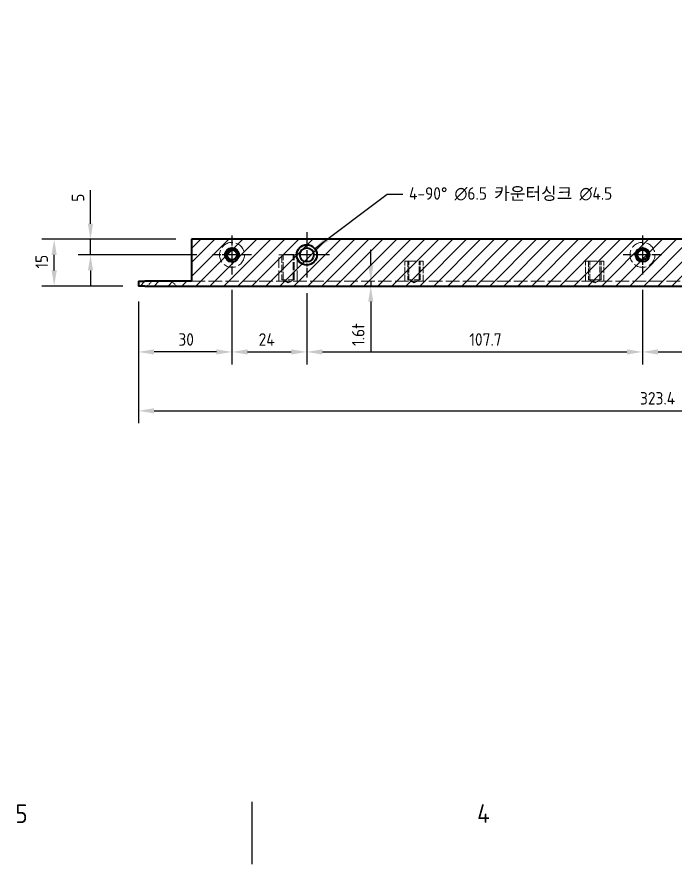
# Model space of a CAD drawing. Header units: millimetres. Extents: x 0 to 1188, y 0 to 840.
# Drawn here: x 518.5 to 729.7, y 0 to 271.6 of the extents above; entities that cross this region are included whole.
import ezdxf

# ---------------------------------------------------------------- set-up
doc = ezdxf.new("R2010")
doc.units = ezdxf.units.MM
doc.header["$LTSCALE"] = 2
doc.linetypes.add('CHAIN', pattern=[0.3543, 0.2362, -0.0295, 0.0591, -0.0295])
doc.linetypes.add('DASHED', pattern=[0.2067, 0.1654, -0.0413])
doc.layers.get('0').update_dxf_attribs({"color": 3, "lineweight": 25})
for name, color, linetype, lineweight in [('가려진 것(ISO)', 2, 'DASHED', 18), ('가시적인 것(ISO)', 3, 'Continuous', 40), ('가시적인 좁은 것(ISO)', 3, 'Continuous', 35), ('경계(ISO)', 7, 'Continuous', 25), ('기호(ISO)', 5, 'Continuous', 25), ('중심 표식(ISO)', 1, 'Continuous', 25), ('치수(ISO)', 2, 'Continuous', 25), ('해치(ISO)', 7, 'Continuous', 18)]:
    doc.layers.add(name, color=color, linetype=linetype, lineweight=lineweight)
doc.styles.add('문자 텍스트_PSTEK_POSCO', font='isocp.shx')
doc.styles.add('치수 텍스트_PSTEK_POSCO', font='isocp.shx')
doc.dimstyles.new('치수_PSTEK_POSCO', dxfattribs={"dimscale": 2, "dimtxt": 2, "dimasz": 2.5, "dimexe": 2, "dimexo": 2.5, "dimgap": 1, "dimtad": 1, "dimrnd": 1e-08, "dimdsep": 46, "dimtxsty": '치수 텍스트_PSTEK_POSCO', "dimcen": 0.09, "dimdle": 10, "dimclrd": 7, "dimclre": 7, "dimclrt": 2, "dimadec": 1, "dimazin": 2, "dimtfac": 1, "dimtmove": 0, "dimatfit": 3, "dimfxl": 0, "dimtolj": 1, "dimlwd": -1, "dimlwe": -1, "dimarcsym": 0})
doc.dimstyles.new('치수_PSTEK_POSCO$7', dxfattribs={"dimscale": 2, "dimtxt": 2, "dimasz": 2.5, "dimexe": 2, "dimexo": 2.5, "dimgap": 1, "dimtad": 1, "dimrnd": 1e-08, "dimdsep": 46, "dimtxsty": '치수 텍스트_PSTEK_POSCO', "dimcen": 0.09, "dimdle": 10, "dimclrd": 7, "dimclre": 7, "dimclrt": 2, "dimadec": 1, "dimazin": 2, "dimtfac": 1, "dimtmove": 0, "dimatfit": 3, "dimfxl": 0, "dimtolj": 1, "dimlwd": -1, "dimlwe": -1, "dimarcsym": 0})

# ---------------------------------------------------------------- blocks, each defined once
blk = doc.blocks.new('경계 Default Border')
at = {"layer": '경계(ISO)', "flags": 128}
blk.add_lwpolyline([(297, 0), (297, 10)], dxfattribs=at)
at = {"layer": '경계(ISO)', "color": 2, "char_height": 3, "attachment_point": 7, "style": '문자 텍스트_PSTEK_POSCO'}
for s, insert in [('5', (259.02, 6.57)), ('4', (333.1, 6.6))]:
    blk.add_mtext(s, dxfattribs=dict(at, insert=insert))
blk = doc.blocks.new('*D25')
at = {"layer": 'Defpoints', "color": 0}
for p in [(557.54, 185.35), (880.94, 185.35), (880.94, 145.35)]:
    blk.add_point(p, dxfattribs=at)
at = {"layer": '치수(ISO)', "color": 7}
for p, q in [((557.54, 180.35), (557.54, 141.35)), ((880.94, 180.35), (880.94, 141.35)), ((562.54, 145.35), (875.94, 145.35))]:
    blk.add_line(p, q, dxfattribs=at)
for points in [[(562.54, 146.18), (562.54, 144.51), (557.54, 145.35)], [(875.94, 146.18), (875.94, 144.51), (880.94, 145.35)]]:
    blk.add_solid(points, dxfattribs=at)
at = {"layer": '치수(ISO)', "color": 2, "insert": (718.44, 149.35), "char_height": 4, "attachment_point": 4, "style": '치수 텍스트_PSTEK_POSCO'}
blk.add_mtext('\\A1;323.4', dxfattribs=at)
blk = doc.blocks.new('*D26')
at = {"layer": 'Defpoints', "color": 0}
for p in [(587.54, 189.1), (557.54, 185.35), (557.54, 164.22)]:
    blk.add_point(p, dxfattribs=at)
at = {"layer": '치수(ISO)', "color": 7}
for p, q in [((587.54, 184.1), (587.54, 160.22)), ((557.54, 180.35), (557.54, 160.22)), ((582.54, 164.22), (562.54, 164.22))]:
    blk.add_line(p, q, dxfattribs=at)
for points in [[(562.54, 165.06), (562.54, 163.39), (557.54, 164.22)], [(582.54, 165.06), (582.54, 163.39), (587.54, 164.22)]]:
    blk.add_solid(points, dxfattribs=at)
at = {"layer": '치수(ISO)', "color": 2, "insert": (570.34, 168.22), "char_height": 4, "attachment_point": 4, "style": '치수 텍스트_PSTEK_POSCO'}
blk.add_mtext('\\A1;30', dxfattribs=at)
blk = doc.blocks.new('*D27')
at = {"layer": 'Defpoints', "color": 0}
for p in [(587.54, 189.1), (611.54, 188.1), (611.54, 164.22)]:
    blk.add_point(p, dxfattribs=at)
at = {"layer": '치수(ISO)', "color": 7}
for p, q in [((587.54, 184.1), (587.54, 160.22)), ((611.54, 183.1), (611.54, 160.22)), ((592.54, 164.22), (606.54, 164.22))]:
    blk.add_line(p, q, dxfattribs=at)
for points in [[(592.54, 165.06), (592.54, 163.39), (587.54, 164.22)], [(606.54, 165.06), (606.54, 163.39), (611.54, 164.22)]]:
    blk.add_solid(points, dxfattribs=at)
at = {"layer": '치수(ISO)', "color": 2, "insert": (596.09, 168.22), "char_height": 4, "attachment_point": 4, "style": '치수 텍스트_PSTEK_POSCO'}
blk.add_mtext('\\A1;24', dxfattribs=at)
blk = doc.blocks.new('*D28')
at = {"layer": 'Defpoints', "color": 0}
for p in [(611.54, 188.1), (719.24, 189.1), (719.24, 164.22)]:
    blk.add_point(p, dxfattribs=at)
at = {"layer": '치수(ISO)', "color": 7}
for p, q in [((611.54, 183.1), (611.54, 160.22)), ((719.24, 184.1), (719.24, 160.22)), ((616.54, 164.22), (714.24, 164.22))]:
    blk.add_line(p, q, dxfattribs=at)
for points in [[(616.54, 165.06), (616.54, 163.39), (611.54, 164.22)], [(714.24, 165.06), (714.24, 163.39), (719.24, 164.22)]]:
    blk.add_solid(points, dxfattribs=at)
at = {"layer": '치수(ISO)', "color": 2, "insert": (663.69, 168.22), "char_height": 4, "attachment_point": 4, "style": '치수 텍스트_PSTEK_POSCO'}
blk.add_mtext('\\A1;107.7', dxfattribs=at)
blk = doc.blocks.new('*D29')
at = {"layer": 'Defpoints', "color": 0}
for p in [(719.24, 189.1), (832.94, 188.1), (832.94, 164.22)]:
    blk.add_point(p, dxfattribs=at)
at = {"layer": '치수(ISO)', "color": 7}
for p, q in [((719.24, 184.1), (719.24, 160.22)), ((832.94, 183.1), (832.94, 160.22)), ((724.24, 164.22), (827.94, 164.22))]:
    blk.add_line(p, q, dxfattribs=at)
for points in [[(724.24, 165.06), (724.24, 163.39), (719.24, 164.22)], [(827.94, 165.06), (827.94, 163.39), (832.94, 164.22)]]:
    blk.add_solid(points, dxfattribs=at)
at = {"layer": '치수(ISO)', "color": 2, "insert": (772.79, 168.22), "char_height": 4, "attachment_point": 4, "style": '치수 텍스트_PSTEK_POSCO'}
blk.add_mtext('\\A1;113.7', dxfattribs=at)
blk = doc.blocks.new('*D35')
at = {"layer": 'Defpoints', "color": 0}
for p in [(530.49, 200.35), (574.54, 200.35), (557.54, 185.35)]:
    blk.add_point(p, dxfattribs=at)
at = {"layer": '치수(ISO)', "color": 7}
for p, q in [((569.54, 200.35), (526.49, 200.35)), ((530.49, 190.35), (530.49, 195.35)), ((552.54, 185.35), (526.49, 185.35))]:
    blk.add_line(p, q, dxfattribs=at)
for points in [[(529.65, 195.35), (531.32, 195.35), (530.49, 200.35)], [(529.65, 190.35), (531.32, 190.35), (530.49, 185.35)]]:
    blk.add_solid(points, dxfattribs=at)
at = {"layer": '치수(ISO)', "color": 2, "insert": (526.49, 190.96), "char_height": 4, "attachment_point": 4, "rotation": 90, "style": '치수 텍스트_PSTEK_POSCO'}
blk.add_mtext('\\A1;15', dxfattribs=at)
blk = doc.blocks.new('*D36')
at = {"layer": 'Defpoints', "color": 0}
for p in [(542.14, 200.35), (574.54, 200.35), (581.29, 195.35)]:
    blk.add_point(p, dxfattribs=at)
at = {"layer": '치수(ISO)', "color": 7}
for p, q in [((542.14, 205.35), (542.14, 216.11)), ((569.54, 200.35), (538.14, 200.35)), ((542.14, 195.35), (542.14, 200.35)), ((576.29, 195.35), (538.14, 195.35)), ((542.14, 190.35), (542.14, 185.35))]:
    blk.add_line(p, q, dxfattribs=at)
for points in [[(541.31, 205.35), (542.97, 205.35), (542.14, 200.35)], [(541.31, 190.35), (542.97, 190.35), (542.14, 195.35)]]:
    blk.add_solid(points, dxfattribs=at)
at = {"layer": '치수(ISO)', "color": 2, "insert": (538.14, 212.35), "char_height": 4, "attachment_point": 4, "rotation": 90, "style": '치수 텍스트_PSTEK_POSCO'}
blk.add_mtext('\\A1;5', dxfattribs=at)
blk = doc.blocks.new('*D37')
at = {"layer": 'Defpoints', "color": 0}
for p in [(632.06, 185.35), (636.77, 185.35), (637.12, 186.95)]:
    blk.add_point(p, dxfattribs=at)
at = {"layer": '치수(ISO)', "color": 7}
for p, q in [((632.06, 191.95), (632.06, 196.95)), ((632.06, 186.95), (632.06, 185.35)), ((632.06, 180.35), (632.06, 164.15))]:
    blk.add_line(p, q, dxfattribs=at)
for points in [[(631.23, 191.95), (632.89, 191.95), (632.06, 186.95)], [(631.23, 180.35), (632.89, 180.35), (632.06, 185.35)]]:
    blk.add_solid(points, dxfattribs=at)
at = {"layer": '치수(ISO)', "color": 2, "insert": (628.06, 166.15), "char_height": 4, "attachment_point": 4, "rotation": 90, "style": '치수 텍스트_PSTEK_POSCO'}
blk.add_mtext('\\A1;1.6t', dxfattribs=at)

msp = doc.modelspace()

# ---------------------------------------------------------------- hatches: boundary and pattern name
at = {"layer": '해치(ISO)'}
h = msp.add_hatch(dxfattribs=at)
h.set_pattern_fill('ANSI31', color=1, scale=25.4, style=0)
h.set_pattern_definition([(45, (0, 0), (-2.245064, 2.245064), [])])
h.paths.add_polyline_path([(880.939, 271.647), (865.939, 271.647), (865.939, 200.347), (574.539, 200.347), (574.539, 186.947), (557.539, 186.947), (557.539, 185.347), (880.939, 185.347)])

# ---------------------------------------------------------------- linework, layer by layer
at = {"layer": '가려진 것(ISO)', "ltscale": 11.209118}
for p, q in [((602.589, 195.347), (608.489, 195.347)), ((642.989, 193.347), (648.889, 193.347)), ((700.989, 193.347), (706.889, 193.347))]:
    msp.add_line(p, q, dxfattribs=at)
at = {"layer": '가려진 것(ISO)', "ltscale": 10.159652}
for p, q in [((602.589, 186.947), (602.589, 195.347)), ((608.489, 186.947), (608.489, 195.347))]:
    msp.add_line(p, q, dxfattribs=at)
at = {"layer": '가려진 것(ISO)', "ltscale": 7.618686}
for p, q in [((603.539, 195.347), (603.539, 187.347)), ((603.918, 187.347), (603.918, 195.347)), ((607.16, 187.347), (607.16, 195.347)), ((607.539, 187.347), (607.539, 195.347))]:
    msp.add_line(p, q, dxfattribs=at)
at = {"layer": '가려진 것(ISO)', "ltscale": 6.094929}
for p, q in [((642.989, 186.947), (642.989, 193.347)), ((648.889, 186.947), (648.889, 193.347)), ((700.989, 186.947), (700.989, 193.347)), ((706.889, 186.947), (706.889, 193.347))]:
    msp.add_line(p, q, dxfattribs=at)
at = {"layer": '가려진 것(ISO)', "ltscale": 5.71399}
for p, q in [((643.939, 193.347), (643.939, 187.347)), ((644.318, 187.347), (644.318, 193.347)), ((647.56, 187.347), (647.56, 193.347)), ((647.939, 187.347), (647.939, 193.347)), ((701.939, 193.347), (701.939, 187.347)), ((702.318, 187.347), (702.318, 193.347)), ((705.56, 187.347), (705.56, 193.347)), ((705.939, 187.347), (705.939, 193.347))]:
    msp.add_line(p, q, dxfattribs=at)
at = {"layer": '가려진 것(ISO)', "ltscale": 2.154818}
for p, q in [((561.939, 186.947), (560.339, 185.347)), ((568.139, 186.947), (569.739, 185.347))]:
    msp.add_line(p, q, dxfattribs=at)
at = {"layer": '가려진 것(ISO)', "ltscale": 13.16608}
msp.add_line((574.539, 186.947), (879.339, 186.947), dxfattribs=at)
at = {"layer": '가려진 것(ISO)', "ltscale": 5.983681}
for p, q in [((607.539, 187.347), (603.539, 187.347)), ((647.939, 187.347), (643.939, 187.347)), ((705.939, 187.347), (701.939, 187.347))]:
    msp.add_line(p, q, dxfattribs=at)
at = {"layer": '가려진 것(ISO)', "ltscale": 1.800898}
for p, q in [((605.539, 186.373), (603.918, 187.347)), ((605.539, 186.373), (607.16, 187.347)), ((645.939, 186.373), (644.318, 187.347)), ((645.939, 186.373), (647.56, 187.347)), ((703.939, 186.373), (702.318, 187.347)), ((703.939, 186.373), (705.56, 187.347))]:
    msp.add_line(p, q, dxfattribs=at)
at = {"layer": '가려진 것(ISO)', "ltscale": 12.159042}
for centre in [(587.539, 195.347), (719.239, 195.347)]:
    msp.add_circle(centre, 4, dxfattribs=at)
at = {"layer": '가시적인 것(ISO)'}
for p, q in [((865.939, 200.347), (574.539, 200.347)), ((574.539, 200.347), (574.539, 186.947)), ((557.539, 186.947), (559.539, 186.947)), ((557.539, 186.947), (557.539, 185.347)), ((559.539, 185.347), (557.539, 185.347)), ((574.539, 186.947), (559.539, 186.947)), ((559.539, 185.347), (880.939, 185.347))]:
    msp.add_line(p, q, dxfattribs=at)
for centre, radius in [((611.539, 195.347), 3.25), ((587.539, 195.347), 2.25), ((587.539, 195.347), 1.621), ((611.539, 195.347), 2.25), ((719.239, 195.347), 2.25), ((719.239, 195.347), 1.621)]:
    msp.add_circle(centre, radius, dxfattribs=at)
at = {"layer": '가시적인 좁은 것(ISO)'}
for centre in [(587.539, 195.347), (719.239, 195.347)]:
    msp.add_arc(centre, 2, 10, 280, dxfattribs=at)
at = {"layer": '중심 표식(ISO)', "linetype": 'CHAIN', "ltscale": 6.944946}
for p, q in [((587.539, 201.597), (587.539, 189.097)), ((719.239, 201.597), (719.239, 189.097)), ((593.789, 195.347), (581.289, 195.347)), ((725.489, 195.347), (712.989, 195.347))]:
    msp.add_line(p, q, dxfattribs=at)
at = {"layer": '중심 표식(ISO)', "linetype": 'CHAIN', "ltscale": 8.056153}
for p, q in [((611.539, 202.597), (611.539, 188.097)), ((618.789, 195.347), (604.289, 195.347))]:
    msp.add_line(p, q, dxfattribs=at)

# ---------------------------------------------------------------- block references
at = {"xscale": 2, "yscale": 2, "zscale": 2}
msp.add_blockref('경계 Default Border', (0, 0), dxfattribs=at)

# ---------------------------------------------------------------- texts
at = {"layer": '기호(ISO)', "color": 2, "insert": (644.326, 214.823), "char_height": 4, "width": 77.05595, "attachment_point": 4, "line_spacing_factor": 0.35, "style": '치수 텍스트_PSTEK_POSCO'}
msp.add_mtext('{4-90° \\fAIGDT|b0|i0;\\H4.0000;n\\fisocp|b0|i0;\\H4.0000;6.5 카운터싱크 \\fAIGDT|b0|i0;\\H4.0000;n\\fisocp|b0|i0;\\H4.0000;4.5}', dxfattribs=at)

# ---------------------------------------------------------------- dimensions: what is measured, and where the dimension line sits
at = {"layer": '치수(ISO)', "color": 7}
for base, p1, p2, angle, override, picture, middle in [((542.142, 200.347), (581.289, 195.347), (574.539, 200.347), 90, {"dimdec": 2, "dimtp": 0, "dimtm": 0, "dimtdec": 2, "dimtofl": 1, "dimatfit": 1}, '*D36', (542.142, 213.23)), ((530.487, 200.347), (557.539, 185.347), (574.539, 200.347), 90, {"dimdec": 2, "dimtp": 0, "dimtm": 0, "dimtdec": 2, "dimtofl": 0, "dimatfit": 1}, '*D35', (530.487, 192.847)), ((557.539, 164.223), (587.539, 189.097), (557.539, 185.347), 180, {"dimdec": 2, "dimtp": 0, "dimtm": 0, "dimtdec": 2, "dimtofl": 0, "dimatfit": 1}, '*D26', (572.539, 164.223)), ((611.539, 164.223), (587.539, 189.097), (611.539, 188.097), 180, {"dimdec": 2, "dimtp": 0, "dimtm": 0, "dimtdec": 2, "dimtofl": 0, "dimatfit": 1}, '*D27', (598.539, 164.223)), ((719.239, 164.223), (611.539, 188.097), (719.239, 189.097), 180, {"dimdec": 2, "dimtp": 0, "dimtm": 0, "dimtdec": 2, "dimtofl": 0, "dimatfit": 1}, '*D28', (668.889, 164.223)), ((832.939, 164.223), (719.239, 189.097), (832.939, 188.097), 180, {"dimdec": 2, "dimtp": 0, "dimtm": 0, "dimtdec": 2, "dimtofl": 0, "dimatfit": 1}, '*D29', (777.589, 164.223)), ((880.939, 145.347), (557.539, 185.347), (880.939, 185.347), 180, {"dimdec": 2, "dimtp": 0, "dimtm": 0, "dimtdec": 2, "dimtofl": 0, "dimatfit": 1}, '*D25', (724.239, 145.347))]:
    dim = msp.add_linear_dim(base=base, p1=p1, p2=p2, angle=angle, dimstyle='치수_PSTEK_POSCO', override=override, dxfattribs=at)
    dim.commit()
    dim.dimension.update_dxf_attribs({"geometry": picture, "text_midpoint": middle, "dimtype": 160})
dim = msp.add_linear_dim(base=(632.06, 185.347), p1=(637.117, 186.947), p2=(636.767, 185.347), angle=270, text='<>t', dimstyle='치수_PSTEK_POSCO', override={"dimdec": 2, "dimse1": 1, "dimse2": 1, "dimtp": 0, "dimtm": 0, "dimtdec": 2, "dimtofl": 1, "dimatfit": 1}, dxfattribs=at)
dim.commit()
dim.dimension.update_dxf_attribs({"geometry": '*D37', "text_midpoint": (632.06, 169.747), "dimtype": 160})

# ---------------------------------------------------------------- leaders
at = {"layer": '기호(ISO)', "color": 7, "annotation_type": 0, "has_hookline": 1, "hookline_direction": 0, "text_width": 69.988}
msp.add_leader([(614.065, 197.392), (637.326, 214.823), (642.326, 214.823)], dimstyle='치수_PSTEK_POSCO$7', override={"dimtad": 0}, dxfattribs=at)

doc.saveas('drawing.dxf')
